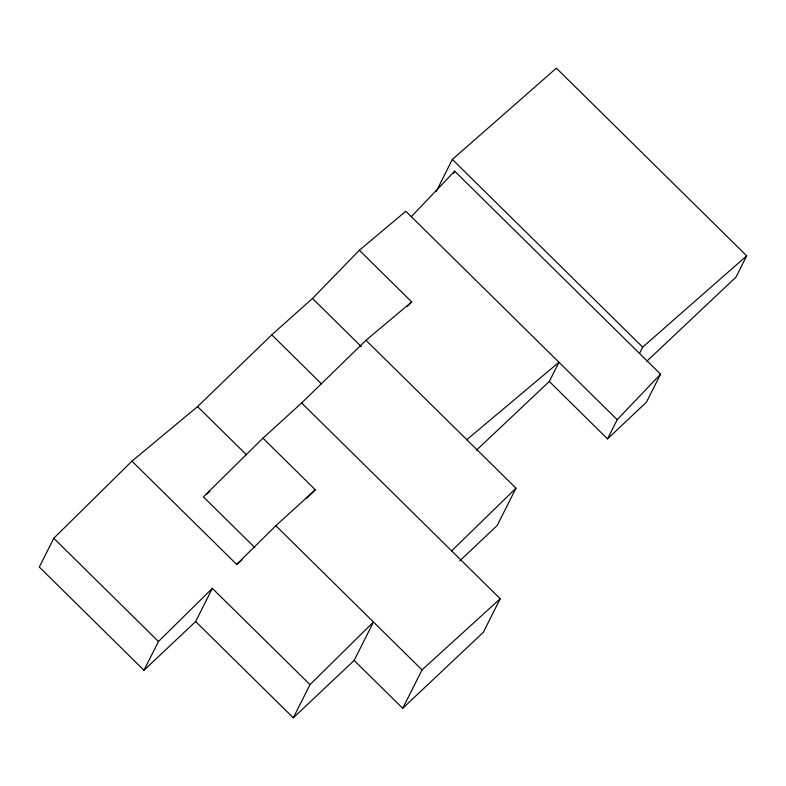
<?xml version="1.0" encoding="UTF-8"?>
<svg xmlns="http://www.w3.org/2000/svg" width="786" height="786" viewBox="0 0 786 786"><rect width="100%" height="100%" fill="white"/><g stroke="black" fill="none" stroke-linecap="round" stroke-linejoin="round"><path stroke-width="1.18" d="M466.796 439.698L558.964 362.267L549.306 381.475L607.529 438.883L617.187 419.685L405.812 211.247L359.349 250.272L312.494 298.454L271.76 334.836L197.561 406.608L131.95 461.156L53.772 538.272L39.3 567.04L143.985 670.271L195.645 621.549L212.338 588.35L309.989 684.635L293.296 717.834L195.645 621.549M143.985 670.271L158.458 641.504L212.338 588.35M436.181 191.568L452.353 159.42L556.36 68.166L746.7 255.843L736.01 277.094L646.849 361.206M453.591 173.323L454.672 171.171L660.545 374.185L646.485 402.137L607.529 438.883M293.296 717.834L354.152 660.427L373.478 622.021L309.989 684.635M354.152 660.427L402.717 708.314L422.033 669.898L500.201 598.755L301.647 402.972L262.966 438.175L203.407 496.88L254.88 547.636M301.647 402.972L365.981 340.289L515.98 488.194L497.214 525.49L459.761 560.821M500.201 598.755L483.351 632.258L402.717 708.314M639.509 353.435L642.683 347.107L746.7 255.843M411.314 216.671L454.672 171.171M617.187 419.685L660.545 374.185M407.433 306.275L411.697 301.893L359.349 250.272M131.95 461.156L236.645 564.387L275.827 525.736L315.314 489.796L262.966 438.175M306.678 498.295L315.314 489.796M451.636 550.878L515.98 488.194M476.463 450.182L549.306 381.475M365.981 340.289L411.697 301.893M206.197 494.561L209.921 491.466M236.645 564.387L242.108 559.848M452.353 159.42L642.683 347.107M312.494 298.454L361.344 346.636M271.76 334.836L321.494 383.873M197.561 406.608L246.421 454.78M275.827 525.736L422.033 669.898M53.772 538.272L158.458 641.504"/></g></svg>
